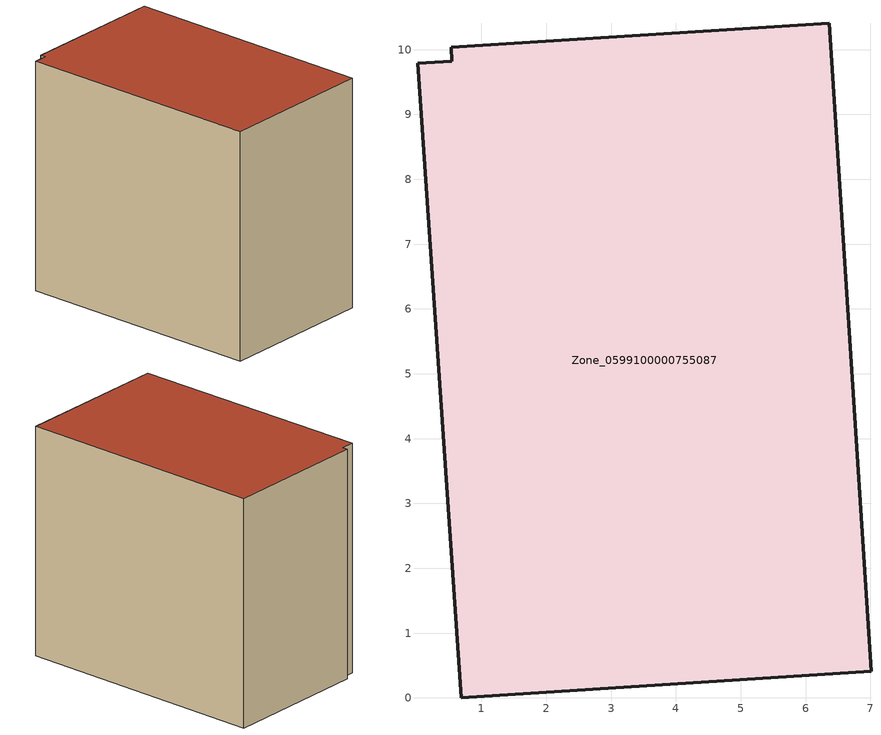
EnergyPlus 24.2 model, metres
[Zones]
Zone_0599100000755087
 floor ground (C_G): 0.54,9.82 0.54,10.04 6.37,10.41 7.01,0.41 0.69,0 0.01,9.79 z0
 wall outside (C_F): 0.69,0 7.01,0.41 6.37,10.41 0.54,10.04 0.54,9.82 0.01,9.79 0.69,0 z0:9.2
 roof outside (C_R): 0.54,9.82 0.01,9.79 0.69,0 7.01,0.41 6.37,10.41 0.54,10.04 z9.2
[BUILDING]
Pand.0599100000755087: North Axis=0; Terrain=City; Loads Convergence Tolerance Value=0.04; Temperature Convergence Tolerance Value=0.4; Solar Distribution=FullExterior; Maximum Number of Warmup Days=25; Minimum Number of Warmup Days=1
[Site:Location]
Rotterdam.The.Hague.AP_ZH_NLD Design_Conditions: Latitude=51.96; Longitude=4.45; Time Zone=1; Elevation=-4.5
[SITE:GROUNDTEMPERATURE:BUILDINGSURFACE]
18, 18, 18, 18, 18, 18, 18, 18, 18, 18, 18, 18
[MATERIAL] Thermal Absorptance=0.9; Solar Absorptance=0.7; Visible Absorptance=0.7
Name | Roughness | Thickness | Conductivity | Density | Specific Heat
G.TC.2006-2014 | MediumSmooth | 0.15 | 0.06 | 540 | 1210
F.TC.2006-2014 | Rough | 0.3 | 0.12 | 1920 | 840
R.TC.2006-2014 | MediumRough | 0.2 | 0.08 | 1500 | 1000
[CONSTRUCTION]
C_G: G.TC.2006-2014
C_F: F.TC.2006-2014
C_R: R.TC.2006-2014
[ZONE]
Zone_0599100000755087: Type=1; Multiplier=1; Ceiling Height=Autocalculate; Volume=Autocalculate; Floor Area=autocalculate; Part of Total Floor Area=Yes
[ZONEINFILTRATION:DESIGNFLOWRATE]
Infil_Zone_0599100000755087: Zone or ZoneList or Space or SpaceList=Zone_0599100000755087; Schedule=AlwaysOn; Design Flow Rate Calculation Method=Flow/Area; Flow Rate per Floor Area=0.0015; Constant Term Coefficient=1; Temperature Term Coefficient=0; Velocity Term Coefficient=0; Velocity Squared Term Coefficient=0
[HVACTEMPLATE:ZONE:IDEALLOADSAIRSYSTEM]
Zone_0599100000755087: Maximum Heating Supply Air Temperature=50; Minimum Cooling Supply Air Temperature=13; Maximum Heating Supply Air Humidity Ratio=0.0156; Minimum Cooling Supply Air Humidity Ratio=0.0077; Heating Limit=NoLimit; Cooling Limit=NoLimit; Dehumidification Control Type=ConstantSensibleHeatRatio; Cooling Sensible Heat Ratio=0.7; Dehumidification Setpoint=60; Humidification Control Type=None; Humidification Setpoint=30; Outdoor Air Method=None; Outdoor Air Flow Rate per Person=0.00944; Outdoor Air Flow Rate per Zone Floor Area=0; Outdoor Air Flow Rate per Zone=0; Demand Controlled Ventilation Type=None; Outdoor Air Economizer Type=NoEconomizer; Heat Recovery Type=None; Sensible Heat Recovery Effectiveness=0.7; Latent Heat Recovery Effectiveness=0.65
[ZONECONTROL:THERMOSTAT]
ThermostatControl_Zone_0599100000755087: Zone or ZoneList=Zone_0599100000755087; Control Type Schedule=DualSetpointControlType; Control 1=Thermostat_Zone_0599100000755087; Temperature Difference Between Cutout And Setpoint=0
[THERMOSTATSETPOINT:DUALSETPOINT]
Thermostat_Zone_0599100000755087: Heating Setpoint Temperature Schedule=HeatingSetpoint_Zone_0599100000755087; Cooling Setpoint Temperature Schedule=CoolingSetpoint_Zone_0599100000755087
[SCHEDULE:COMPACT]
HeatingSetpoint_Zone_0599100000755087: Through: 12/31, For: AllDays, Until: 24:00, 21
CoolingSetpoint_Zone_0599100000755087: Through: 12/31, For: AllDays, Until: 24:00, 24
DualSetpointControlType: Through: 12/31, For: AllDays, Until: 24:00, 4
AlwaysOn: Through: 12/31, For: AllDays, Until: 24:00, 1
